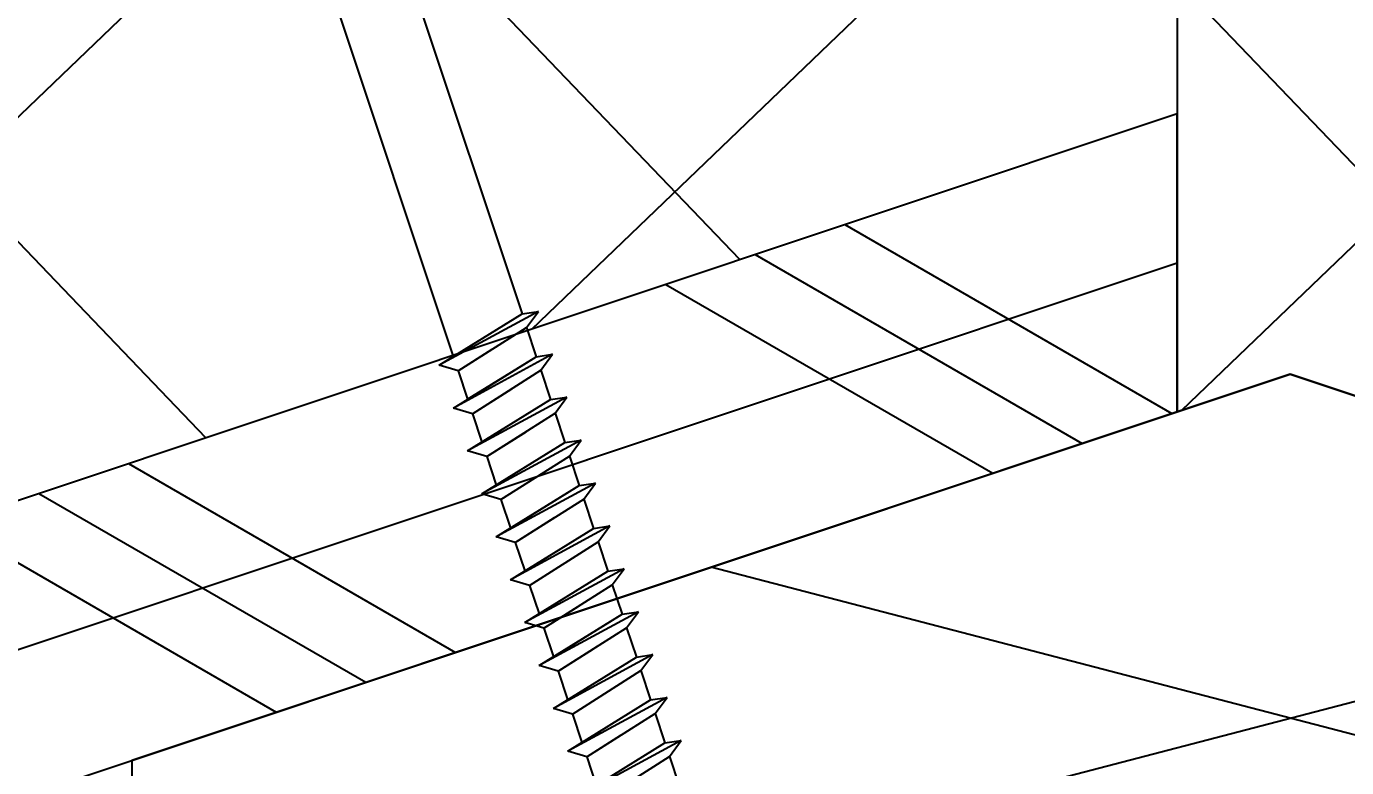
# Model space of a CAD drawing. Header units: inches. Extents: x -2661 to 42767, y -1222 to 9099.
# Drawn here: x 727.964 to 730.884, y 2336.358 to 2337.997 of the extents above; entities that cross this region are included whole.
import ezdxf
from ezdxf import colors
from ezdxf.entities.mleader import LeaderData, LeaderLine
from ezdxf.math import Vec2, Vec3

# ---------------------------------------------------------------- set-up
doc = ezdxf.new("R2010")
doc.units = ezdxf.units.IN
doc.header["$LTSCALE"] = 12
doc.header["$MEASUREMENT"] = 0
for name, color, linetype in [('S-ANNO-NOTE', 4, 'CONTINUOUS'), ('S-SIMPSON', 2, 'CONTINUOUS'), ('S-WOOD', 3, 'CONTINUOUS')]:
    doc.layers.add(name, color=color, linetype=linetype)
doc.layers.add('S-HATCH1', color=1, linetype='CONTINUOUS', transparency=0.5)
doc.styles.add('Arial', font='arial.ttf', dxfattribs={"width": 0.85})
pattern_1 = [(43.81, (-9182.6961, 514.5788), (-0.77880278, 0.81184434), []), (133.81, (-9182.6961, 514.5788), (-0.81184434, -0.77880278), [])]

# ---------------------------------------------------------------- blocks, each defined once
blk = doc.blocks.new('SIP SCREW')
at = {"layer": 'S-SIMPSON'}
for p, q in [((-0.087, -0.536), (-0.087, -9.8775)), ((0.087, -0.5316), (0.087, -9.8363))]:
    blk.add_line(p, q, dxfattribs=at)
at = {"layer": 'S-SIMPSON', "color": 1}
for p, q in [((-0.123, -9.886), (0.087, -9.8363)), ((-0.123, -9.886), (0.087, -9.8363)), ((-0.123, -9.886), (0.087, -9.8363)), ((-0.123, -9.886), (0.087, -9.8363)), ((0.087, -9.8363), (0.123, -9.8427)), ((0.087, -9.8363), (0.123, -9.8427)), ((0.087, -9.8363), (0.123, -9.8427)), ((0.087, -9.8363), (0.123, -9.8427)), ((0.123, -9.8427), (-0.123, -9.886)), ((0.123, -9.8427), (-0.123, -9.886)), ((0.123, -9.8427), (-0.123, -9.886)), ((0.123, -9.8427), (-0.123, -9.886)), ((-0.087, -9.9112), (0.087, -9.8679)), ((-0.087, -9.9112), (0.087, -9.8679)), ((-0.087, -9.9112), (0.087, -9.8679)), ((-0.087, -9.9112), (0.087, -9.8679)), ((0.087, -9.8679), (0.123, -9.8427)), ((0.087, -9.8679), (0.123, -9.8427)), ((0.087, -9.8679), (0.123, -9.8427)), ((0.087, -9.8679), (0.123, -9.8427)), ((0.087, -9.8679), (0.087, -9.9363)), ((0.087, -9.8679), (0.087, -9.9363)), ((0.087, -9.8679), (0.087, -9.9363)), ((0.087, -9.8679), (0.087, -9.9363)), ((0.087, -9.8679), (0.087, -9.9363)), ((0.087, -9.8679), (0.087, -9.9363)), ((0.087, -9.8679), (0.087, -9.9363)), ((0.087, -9.8679), (0.087, -9.9363)), ((0.087, -9.8679), (0.087, -9.9363)), ((0.087, -9.8679), (0.087, -9.9363)), ((0.087, -9.8679), (0.087, -9.9363)), ((0.087, -9.8679), (0.087, -9.9363)), ((0.087, -9.8679), (0.087, -9.9363)), ((0.087, -9.8679), (0.087, -9.9363)), ((-0.087, -9.9112), (-0.123, -9.886)), ((-0.087, -9.9112), (-0.123, -9.886)), ((-0.087, -9.9112), (-0.123, -9.886)), ((-0.087, -9.9112), (-0.123, -9.886)), ((-0.087, -9.9112), (-0.123, -9.886)), ((-0.087, -9.9112), (0, -9.8896)), ((-0.087, -9.9112), (-0.087, -9.9775)), ((-0.087, -9.9112), (-0.087, -9.9775)), ((-0.087, -9.9112), (-0.087, -9.9775)), ((-0.087, -9.9112), (-0.087, -9.9775)), ((-0.087, -9.9112), (-0.087, -9.9775)), ((-0.087, -9.9112), (-0.087, -9.9775)), ((-0.087, -9.9112), (-0.087, -9.9775)), ((-0.087, -9.9112), (-0.087, -9.9775)), ((-0.087, -9.9112), (-0.087, -9.9775)), ((-0.087, -9.9112), (-0.087, -9.9775)), ((-0.087, -9.9112), (-0.087, -9.9775)), ((-0.087, -9.9112), (-0.087, -9.9775)), ((-0.087, -9.9112), (-0.087, -9.9775)), ((-0.087, -9.9112), (-0.087, -9.9775)), ((-0.087, -9.9112), (-0.087, -9.9775)), ((-0.087, -9.9112), (-0.087, -9.9775)), ((-0.123, -9.986), (0.087, -9.9363)), ((-0.123, -9.986), (0.087, -9.9363)), ((-0.123, -9.986), (0.087, -9.9363)), ((-0.123, -9.986), (0.087, -9.9363)), ((-0.123, -9.986), (0.087, -9.9363)), ((-0.123, -9.986), (0.087, -9.9363)), ((-0.123, -9.986), (0.087, -9.9363)), ((-0.123, -9.986), (0.087, -9.9363)), ((0.123, -9.9427), (-0.123, -9.986)), ((0.123, -9.9427), (-0.123, -9.986)), ((0.123, -9.9427), (-0.123, -9.986)), ((0.123, -9.9427), (-0.123, -9.986)), ((0.123, -9.9427), (-0.123, -9.986)), ((0.123, -9.9427), (-0.123, -9.986)), ((0.123, -9.9427), (-0.123, -9.986)), ((0.123, -9.9427), (-0.123, -9.986)), ((0.123, -9.9427), (-0.123, -9.986)), ((-0.087, -9.9775), (0.087, -9.9363)), ((0.087, -9.9363), (0.123, -9.9427)), ((0.087, -9.9363), (0.123, -9.9427)), ((0.087, -9.9363), (0.123, -9.9427)), ((0.087, -9.9363), (0.123, -9.9427)), ((0.087, -9.9363), (0.123, -9.9427)), ((0.087, -9.9363), (0.123, -9.9427)), ((0.087, -9.9363), (0.123, -9.9427)), ((0.087, -9.9363), (0.123, -9.9427)), ((0.087, -9.9363), (0.123, -9.9427)), ((0.087, -9.9679), (0.123, -9.9427)), ((0.087, -9.9679), (0.123, -9.9427)), ((0.087, -9.9679), (0.123, -9.9427)), ((0.087, -9.9679), (0.123, -9.9427)), ((0.087, -9.9679), (0.123, -9.9427)), ((0.087, -9.9679), (0.123, -9.9427)), ((0.087, -9.9679), (0.123, -9.9427)), ((0.087, -9.9679), (0.123, -9.9427)), ((0.087, -9.9679), (0.123, -9.9427)), ((-0.087, -10.0112), (-0.123, -9.986)), ((-0.087, -10.0112), (-0.123, -9.986)), ((-0.087, -10.0112), (-0.123, -9.986)), ((-0.087, -10.0112), (-0.123, -9.986)), ((-0.087, -10.0112), (-0.123, -9.986)), ((-0.087, -10.0112), (-0.123, -9.986)), ((-0.087, -10.0112), (-0.123, -9.986)), ((-0.087, -10.0112), (-0.123, -9.986)), ((-0.087, -10.0112), (-0.123, -9.986)), ((-0.087, -10.0112), (-0.123, -9.986)), ((-0.087, -10.0112), (-0.123, -9.986)), ((-0.087, -10.0112), (-0.123, -9.986)), ((-0.087, -10.0112), (-0.123, -9.986)), ((-0.087, -10.0112), (0.087, -9.9679)), ((-0.087, -10.0112), (0.087, -9.9679)), ((-0.087, -10.0112), (0.087, -9.9679)), ((-0.087, -10.0112), (0.087, -9.9679)), ((-0.087, -10.0112), (0.087, -9.9679)), ((-0.087, -10.0112), (0.087, -9.9679)), ((-0.087, -10.0112), (0.087, -9.9679)), ((-0.087, -10.0112), (0.087, -9.9679)), ((-0.087, -10.0112), (0.087, -9.9679)), ((-0.087, -10.0112), (0.013, -9.9863)), ((-0.087, -10.0112), (0.013, -9.9863)), ((-0.087, -10.0112), (0.013, -9.9863)), ((0.087, -9.9679), (0.087, -10.0363)), ((0.087, -9.9679), (0.087, -10.0363)), ((0.087, -9.9679), (0.087, -10.0363)), ((0.087, -9.9679), (0.087, -10.0363)), ((0.087, -9.9679), (0.087, -10.0363)), ((0.087, -9.9679), (0.087, -10.0363)), ((0.087, -9.9679), (0.087, -10.0363)), ((0.087, -9.9679), (0.087, -10.0363)), ((0.087, -9.9679), (0.087, -10.0363)), ((0.087, -9.9679), (0.087, -10.0363)), ((0.087, -9.9679), (0.087, -10.0363)), ((0.087, -9.9679), (0.087, -10.0363)), ((0.087, -9.9679), (0.087, -10.0363)), ((0.087, -9.9679), (0.087, -10.0363)), ((0.087, -9.9679), (0.087, -10.0363)), ((0.087, -9.9679), (0.087, -10.0363)), ((0.087, -9.9679), (0.087, -10.0363)), ((0.087, -9.9679), (0.087, -10.0363)), ((0.087, -9.9679), (0.087, -10.0363)), ((0.087, -9.9679), (0.087, -10.0363)), ((0.087, -9.9679), (0.087, -10.0363)), ((-0.087, -10.0112), (0, -9.9896)), ((-0.087, -10.0112), (-0.087, -10.0775)), ((-0.087, -10.0112), (-0.087, -10.0775)), ((-0.087, -10.0112), (-0.087, -10.0775)), ((-0.087, -10.0112), (-0.087, -10.0775)), ((-0.087, -10.0112), (-0.087, -10.0775)), ((-0.087, -10.0112), (-0.087, -10.0775)), ((-0.087, -10.0112), (-0.087, -10.0775)), ((-0.087, -10.0112), (-0.087, -10.0775)), ((-0.087, -10.0112), (-0.087, -10.0775)), ((-0.087, -10.0112), (-0.087, -10.0775)), ((-0.087, -10.0112), (-0.087, -10.0775)), ((-0.087, -10.0112), (-0.087, -10.0775)), ((-0.087, -10.0112), (-0.087, -10.0775)), ((-0.087, -10.0112), (-0.087, -10.0775)), ((-0.087, -10.0112), (-0.087, -10.0775)), ((-0.087, -10.0112), (-0.087, -10.0775)), ((-0.087, -10.0112), (-0.087, -10.0775)), ((-0.087, -10.0112), (-0.087, -10.0775)), ((-0.087, -10.0112), (-0.087, -10.0775)), ((-0.087, -10.0112), (-0.087, -10.0775)), ((-0.087, -10.0112), (-0.087, -10.0775)), ((-0.123, -10.086), (0.087, -10.0363)), ((-0.123, -10.086), (0.087, -10.0363)), ((-0.123, -10.086), (0.087, -10.0363)), ((-0.123, -10.086), (0.087, -10.0363)), ((-0.123, -10.086), (0.087, -10.0363)), ((-0.123, -10.086), (0.087, -10.0363)), ((-0.123, -10.086), (0.087, -10.0363)), ((-0.123, -10.086), (0.087, -10.0363)), ((-0.123, -10.086), (0.087, -10.0363)), ((-0.123, -10.086), (0.087, -10.0363)), ((-0.123, -10.086), (0.087, -10.0363)), ((-0.123, -10.086), (0.087, -10.0363)), ((0.123, -10.0427), (-0.123, -10.086)), ((0.123, -10.0427), (-0.123, -10.086)), ((0.123, -10.0427), (-0.123, -10.086)), ((0.123, -10.0427), (-0.123, -10.086)), ((0.123, -10.0427), (-0.123, -10.086)), ((0.123, -10.0427), (-0.123, -10.086)), ((0.123, -10.0427), (-0.123, -10.086)), ((0.123, -10.0427), (-0.123, -10.086)), ((0.123, -10.0427), (-0.123, -10.086)), ((0.123, -10.0427), (-0.123, -10.086)), ((0.123, -10.0427), (-0.123, -10.086)), ((0.123, -10.0427), (-0.123, -10.086)), ((0.087, -10.0363), (0.123, -10.0427)), ((0.087, -10.0363), (0.123, -10.0427)), ((0.087, -10.0363), (0.123, -10.0427)), ((0.087, -10.0363), (0.123, -10.0427)), ((0.087, -10.0363), (0.123, -10.0427)), ((0.087, -10.0363), (0.123, -10.0427)), ((0.087, -10.0363), (0.123, -10.0427)), ((0.087, -10.0363), (0.123, -10.0427)), ((0.087, -10.0363), (0.123, -10.0427)), ((0.087, -10.0363), (0.123, -10.0427)), ((0.087, -10.0363), (0.123, -10.0427)), ((0.087, -10.0363), (0.123, -10.0427)), ((0.087, -10.0679), (0.123, -10.0427)), ((0.087, -10.0679), (0.123, -10.0427)), ((0.087, -10.0679), (0.123, -10.0427)), ((0.087, -10.0679), (0.123, -10.0427)), ((0.087, -10.0679), (0.123, -10.0427)), ((0.087, -10.0679), (0.123, -10.0427)), ((0.087, -10.0679), (0.123, -10.0427)), ((0.087, -10.0679), (0.123, -10.0427)), ((0.087, -10.0679), (0.123, -10.0427)), ((0.087, -10.0679), (0.123, -10.0427)), ((0.087, -10.0679), (0.123, -10.0427)), ((0.087, -10.0679), (0.123, -10.0427)), ((-0.087, -10.1112), (0.087, -10.0679)), ((-0.087, -10.1112), (0.087, -10.0679)), ((-0.087, -10.1112), (0.087, -10.0679)), ((-0.087, -10.1112), (0.087, -10.0679)), ((-0.087, -10.1112), (0.087, -10.0679)), ((-0.087, -10.1112), (0.087, -10.0679)), ((-0.087, -10.1112), (0.087, -10.0679)), ((-0.087, -10.1112), (0.087, -10.0679)), ((-0.087, -10.1112), (0.087, -10.0679)), ((-0.087, -10.1112), (0.087, -10.0679)), ((-0.087, -10.1112), (0.087, -10.0679)), ((-0.087, -10.1112), (0.087, -10.0679)), ((0.087, -10.0679), (0.087, -10.1363)), ((0.087, -10.0679), (0.087, -10.1363)), ((0.087, -10.0679), (0.087, -10.1363)), ((0.087, -10.0679), (0.087, -10.1363)), ((0.087, -10.0679), (0.087, -10.1363)), ((0.087, -10.0679), (0.087, -10.1363)), ((0.087, -10.0679), (0.087, -10.1363)), ((0.087, -10.0679), (0.087, -10.1363)), ((0.087, -10.0679), (0.087, -10.1363)), ((0.087, -10.0679), (0.087, -10.1363)), ((0.087, -10.0679), (0.087, -10.1363)), ((0.087, -10.0679), (0.087, -10.1363)), ((0.087, -10.0679), (0.087, -10.1363)), ((0.087, -10.0679), (0.087, -10.1363)), ((0.087, -10.0679), (0.087, -10.1363)), ((0.087, -10.0679), (0.087, -10.1363)), ((0.087, -10.0679), (0.087, -10.1363)), ((0.087, -10.0679), (0.087, -10.1363)), ((0.087, -10.0679), (0.087, -10.1363)), ((0.087, -10.0679), (0.087, -10.1363)), ((0.087, -10.0679), (0.087, -10.1363)), ((0.087, -10.0679), (0.087, -10.1363)), ((0.087, -10.0679), (0.087, -10.1363)), ((0.087, -10.0679), (0.087, -10.1363)), ((0.087, -10.0679), (0.087, -10.1363)), ((-0.087, -10.1112), (-0.123, -10.086)), ((-0.087, -10.1112), (-0.123, -10.086)), ((-0.087, -10.1112), (-0.123, -10.086)), ((-0.087, -10.1112), (-0.123, -10.086)), ((-0.087, -10.1112), (-0.123, -10.086)), ((-0.087, -10.1112), (-0.123, -10.086)), ((-0.087, -10.1112), (-0.123, -10.086)), ((-0.087, -10.1112), (-0.123, -10.086)), ((-0.087, -10.1112), (-0.123, -10.086)), ((-0.087, -10.1112), (-0.123, -10.086)), ((-0.087, -10.1112), (-0.123, -10.086)), ((-0.087, -10.1112), (-0.123, -10.086)), ((-0.087, -10.1112), (-0.123, -10.086)), ((-0.087, -10.1112), (-0.123, -10.086)), ((-0.087, -10.1112), (-0.123, -10.086)), ((-0.087, -10.1112), (0.013, -10.0863)), ((-0.087, -10.1112), (0.013, -10.0863)), ((-0.087, -10.1112), (0.013, -10.0863)), ((-0.087, -10.1112), (-0.087, -10.1775)), ((-0.087, -10.1112), (-0.087, -10.1775)), ((-0.087, -10.1112), (-0.087, -10.1775)), ((-0.087, -10.1112), (-0.087, -10.1775)), ((-0.087, -10.1112), (-0.087, -10.1775)), ((-0.087, -10.1112), (-0.087, -10.1775)), ((-0.087, -10.1112), (-0.087, -10.1775)), ((-0.087, -10.1112), (-0.087, -10.1775)), ((-0.087, -10.1112), (-0.087, -10.1775)), ((-0.087, -10.1112), (-0.087, -10.1775)), ((-0.087, -10.1112), (-0.087, -10.1775)), ((-0.087, -10.1112), (-0.087, -10.1775)), ((-0.087, -10.1112), (-0.087, -10.1775)), ((-0.087, -10.1112), (-0.087, -10.1775)), ((-0.087, -10.1112), (-0.087, -10.1775)), ((-0.087, -10.1112), (-0.087, -10.1775)), ((-0.087, -10.1112), (-0.087, -10.1775)), ((-0.087, -10.1112), (-0.087, -10.1775)), ((-0.087, -10.1112), (-0.087, -10.1775)), ((-0.087, -10.1112), (-0.087, -10.1775)), ((-0.087, -10.1112), (-0.087, -10.1775)), ((-0.087, -10.1112), (-0.087, -10.1775)), ((-0.087, -10.1112), (-0.087, -10.1775)), ((-0.087, -10.1112), (-0.087, -10.1775)), ((-0.087, -10.1112), (-0.087, -10.1775)), ((-0.123, -10.186), (0.087, -10.1363)), ((-0.123, -10.186), (0.087, -10.1363)), ((-0.123, -10.186), (0.087, -10.1363)), ((-0.123, -10.186), (0.087, -10.1363)), ((-0.123, -10.186), (0.087, -10.1363)), ((-0.123, -10.186), (0.087, -10.1363)), ((-0.123, -10.186), (0.087, -10.1363)), ((-0.123, -10.186), (0.087, -10.1363)), ((-0.123, -10.186), (0.087, -10.1363)), ((-0.123, -10.186), (0.087, -10.1363)), ((-0.123, -10.186), (0.087, -10.1363)), ((-0.123, -10.186), (0.087, -10.1363)), ((-0.123, -10.186), (0.087, -10.1363)), ((-0.123, -10.186), (0.087, -10.1363)), ((-0.123, -10.186), (0.087, -10.1363)), ((-0.123, -10.186), (0.087, -10.1363)), ((-0.123, -10.186), (0.087, -10.1363)), ((-0.123, -10.186), (0.087, -10.1363)), ((-0.123, -10.186), (0.087, -10.1363)), ((0.123, -10.1427), (-0.123, -10.186)), ((0.123, -10.1427), (-0.123, -10.186)), ((0.123, -10.1427), (-0.123, -10.186)), ((0.123, -10.1427), (-0.123, -10.186)), ((0.123, -10.1427), (-0.123, -10.186)), ((0.123, -10.1427), (-0.123, -10.186)), ((0.123, -10.1427), (-0.123, -10.186)), ((0.123, -10.1427), (-0.123, -10.186)), ((0.123, -10.1427), (-0.123, -10.186)), ((0.123, -10.1427), (-0.123, -10.186)), ((0.123, -10.1427), (-0.123, -10.186)), ((0.123, -10.1427), (-0.123, -10.186)), ((0.123, -10.1427), (-0.123, -10.186)), ((0.123, -10.1427), (-0.123, -10.186)), ((0.123, -10.1427), (-0.123, -10.186)), ((0.123, -10.1427), (-0.123, -10.186)), ((0.123, -10.1427), (-0.123, -10.186)), ((0.123, -10.1427), (-0.123, -10.186)), ((0.123, -10.1427), (-0.123, -10.186)), ((0.087, -10.1363), (0.123, -10.1427)), ((0.087, -10.1363), (0.123, -10.1427)), ((0.087, -10.1363), (0.123, -10.1427)), ((0.087, -10.1363), (0.123, -10.1427)), ((0.087, -10.1363), (0.123, -10.1427)), ((0.087, -10.1363), (0.123, -10.1427)), ((0.087, -10.1363), (0.123, -10.1427)), ((0.087, -10.1363), (0.123, -10.1427)), ((0.087, -10.1363), (0.123, -10.1427)), ((0.087, -10.1363), (0.123, -10.1427)), ((0.087, -10.1363), (0.123, -10.1427)), ((0.087, -10.1363), (0.123, -10.1427)), ((0.087, -10.1363), (0.123, -10.1427)), ((0.087, -10.1363), (0.123, -10.1427)), ((0.087, -10.1363), (0.123, -10.1427)), ((0.087, -10.1363), (0.123, -10.1427)), ((0.087, -10.1363), (0.123, -10.1427)), ((0.087, -10.1363), (0.123, -10.1427)), ((0.087, -10.1363), (0.123, -10.1427)), ((0.087, -10.1679), (0.123, -10.1427)), ((0.087, -10.1679), (0.123, -10.1427)), ((0.087, -10.1679), (0.123, -10.1427)), ((0.087, -10.1679), (0.123, -10.1427)), ((0.087, -10.1679), (0.123, -10.1427)), ((0.087, -10.1679), (0.123, -10.1427)), ((0.087, -10.1679), (0.123, -10.1427)), ((0.087, -10.1679), (0.123, -10.1427)), ((0.087, -10.1679), (0.123, -10.1427)), ((0.087, -10.1679), (0.123, -10.1427)), ((0.087, -10.1679), (0.123, -10.1427)), ((0.087, -10.1679), (0.123, -10.1427)), ((0.087, -10.1679), (0.123, -10.1427)), ((0.087, -10.1679), (0.123, -10.1427)), ((0.087, -10.1679), (0.123, -10.1427)), ((0.087, -10.1679), (0.123, -10.1427)), ((0.087, -10.1679), (0.123, -10.1427)), ((0.087, -10.1679), (0.123, -10.1427)), ((0.087, -10.1679), (0.123, -10.1427)), ((-0.087, -10.2112), (-0.123, -10.186)), ((-0.087, -10.2112), (-0.123, -10.186)), ((-0.087, -10.2112), (-0.123, -10.186)), ((-0.087, -10.2112), (-0.123, -10.186)), ((-0.087, -10.2112), (-0.123, -10.186)), ((-0.087, -10.2112), (-0.123, -10.186)), ((-0.087, -10.2112), (-0.123, -10.186)), ((-0.087, -10.2112), (-0.123, -10.186)), ((-0.087, -10.2112), (-0.123, -10.186)), ((-0.087, -10.2112), (-0.123, -10.186)), ((-0.087, -10.2112), (-0.123, -10.186)), ((-0.087, -10.2112), (-0.123, -10.186)), ((-0.087, -10.2112), (-0.123, -10.186)), ((-0.087, -10.2112), (-0.123, -10.186)), ((-0.087, -10.2112), (-0.123, -10.186)), ((-0.087, -10.2112), (-0.123, -10.186)), ((-0.087, -10.2112), (-0.123, -10.186)), ((-0.087, -10.2112), (-0.123, -10.186)), ((-0.087, -10.2112), (-0.123, -10.186)), ((-0.087, -10.2112), (-0.123, -10.186)), ((-0.087, -10.2112), (-0.123, -10.186)), ((-0.087, -10.2112), (-0.123, -10.186)), ((-0.087, -10.2112), (-0.123, -10.186)), ((-0.087, -10.2112), (0.087, -10.1679)), ((-0.087, -10.2112), (0.087, -10.1679)), ((-0.087, -10.2112), (0.087, -10.1679)), ((-0.087, -10.2112), (0.087, -10.1679)), ((-0.087, -10.2112), (0.087, -10.1679)), ((-0.087, -10.2112), (0.087, -10.1679)), ((-0.087, -10.2112), (0.087, -10.1679)), ((-0.087, -10.2112), (0.087, -10.1679)), ((-0.087, -10.2112), (0.087, -10.1679)), ((-0.087, -10.2112), (0.087, -10.1679)), ((-0.087, -10.2112), (0.087, -10.1679)), ((-0.087, -10.2112), (0.087, -10.1679)), ((-0.087, -10.2112), (0.087, -10.1679)), ((-0.087, -10.2112), (0.087, -10.1679)), ((-0.087, -10.2112), (0.087, -10.1679)), ((-0.087, -10.2112), (0.087, -10.1679)), ((-0.087, -10.2112), (0.087, -10.1679)), ((-0.087, -10.2112), (0.087, -10.1679)), ((-0.087, -10.2112), (0.087, -10.1679)), ((-0.087, -10.2112), (0, -10.1896)), ((-0.087, -10.2112), (0, -10.1896)), ((-0.087, -10.2112), (0, -10.1896)), ((-0.087, -10.2112), (0, -10.1896)), ((0.087, -10.1679), (0.087, -10.2363)), ((0.087, -10.1679), (0.087, -10.2363)), ((0.087, -10.1679), (0.087, -10.2363)), ((0.087, -10.1679), (0.087, -10.2363)), ((0.087, -10.1679), (0.087, -10.2363)), ((0.087, -10.1679), (0.087, -10.2363)), ((0.087, -10.1679), (0.087, -10.2363)), ((0.087, -10.1679), (0.087, -10.2363)), ((0.087, -10.1679), (0.087, -10.2363)), ((0.087, -10.1679), (0.087, -10.2363)), ((0.087, -10.1679), (0.087, -10.2363)), ((0.087, -10.1679), (0.087, -10.2363)), ((-0.087, -10.2112), (-0.087, -10.2775)), ((-0.087, -10.2112), (-0.087, -10.2775)), ((-0.087, -10.2112), (-0.087, -10.2775)), ((-0.087, -10.2112), (-0.087, -10.2775)), ((-0.087, -10.2112), (-0.087, -10.2775)), ((-0.087, -10.2112), (-0.087, -10.2775)), ((-0.087, -10.2112), (-0.087, -10.2775)), ((-0.087, -10.2112), (-0.087, -10.2775)), ((-0.087, -10.2112), (-0.087, -10.2775)), ((-0.087, -10.2112), (-0.087, -10.2775)), ((-0.087, -10.2112), (-0.087, -10.2775)), ((-0.087, -10.2112), (-0.087, -10.2775)), ((-0.087, -10.2112), (-0.087, -10.2775)), ((-0.087, -10.2112), (-0.087, -10.2775)), ((-0.123, -10.286), (0.087, -10.2363)), ((-0.123, -10.286), (0.087, -10.2363)), ((-0.123, -10.286), (0.087, -10.2363)), ((-0.123, -10.286), (0.087, -10.2363)), ((-0.123, -10.286), (0.087, -10.2363)), ((-0.123, -10.286), (0.087, -10.2363)), ((-0.123, -10.286), (0.087, -10.2363)), ((-0.123, -10.286), (0.087, -10.2363)), ((0.123, -10.2427), (-0.123, -10.286)), ((0.123, -10.2427), (-0.123, -10.286)), ((0.123, -10.2427), (-0.123, -10.286)), ((0.123, -10.2427), (-0.123, -10.286)), ((0.123, -10.2427), (-0.123, -10.286)), ((0.123, -10.2427), (-0.123, -10.286)), ((0.123, -10.2427), (-0.123, -10.286)), ((0.123, -10.2427), (-0.123, -10.286)), ((0.123, -10.2427), (-0.123, -10.286)), ((-0.087, -10.2775), (0.087, -10.2363)), ((0.087, -10.2363), (0.123, -10.2427)), ((0.087, -10.2363), (0.123, -10.2427)), ((0.087, -10.2363), (0.123, -10.2427)), ((0.087, -10.2363), (0.123, -10.2427)), ((0.087, -10.2363), (0.123, -10.2427)), ((0.087, -10.2363), (0.123, -10.2427)), ((0.087, -10.2363), (0.123, -10.2427)), ((0.087, -10.2363), (0.123, -10.2427)), ((0.087, -10.2363), (0.123, -10.2427)), ((0.087, -10.2679), (0.123, -10.2427)), ((0.087, -10.2679), (0.123, -10.2427)), ((0.087, -10.2679), (0.123, -10.2427)), ((0.087, -10.2679), (0.123, -10.2427)), ((0.087, -10.2679), (0.123, -10.2427)), ((0.087, -10.2679), (0.123, -10.2427)), ((0.087, -10.2679), (0.123, -10.2427)), ((0.087, -10.2679), (0.123, -10.2427)), ((0.087, -10.2679), (0.123, -10.2427)), ((-0.087, -10.3112), (0.087, -10.2679)), ((-0.087, -10.3112), (0.087, -10.2679)), ((-0.087, -10.3112), (0.087, -10.2679)), ((-0.087, -10.3112), (0.087, -10.2679)), ((-0.087, -10.3112), (0.087, -10.2679)), ((-0.087, -10.3112), (0.087, -10.2679)), ((-0.087, -10.3112), (0.087, -10.2679)), ((-0.087, -10.3112), (0.087, -10.2679)), ((-0.087, -10.3112), (0.087, -10.2679)), ((0.087, -10.2679), (0.087, -10.3363)), ((0.087, -10.2679), (0.087, -10.3363)), ((0.087, -10.2679), (0.087, -10.3363)), ((0.087, -10.2679), (0.087, -10.3363)), ((0.087, -10.2679), (0.087, -10.3363)), ((0.087, -10.2679), (0.087, -10.3363)), ((0.087, -10.2679), (0.087, -10.3363)), ((0.087, -10.2679), (0.087, -10.3363)), ((0.087, -10.2679), (0.087, -10.3363)), ((0.087, -10.2679), (0.087, -10.3363)), ((0.087, -10.2679), (0.087, -10.3363)), ((0.087, -10.2679), (0.087, -10.3363)), ((0.087, -10.2679), (0.087, -10.3363)), ((0.087, -10.2679), (0.087, -10.3363)), ((0.087, -10.2679), (0.087, -10.3363)), ((0.087, -10.2679), (0.087, -10.3363)), ((0.087, -10.2679), (0.087, -10.3363)), ((-0.087, -10.3112), (-0.123, -10.286)), ((-0.087, -10.3112), (-0.123, -10.286)), ((-0.087, -10.3112), (-0.123, -10.286)), ((-0.087, -10.3112), (-0.123, -10.286)), ((-0.087, -10.3112), (-0.123, -10.286)), ((-0.087, -10.3112), (-0.123, -10.286)), ((-0.087, -10.3112), (-0.123, -10.286)), ((-0.087, -10.3112), (-0.123, -10.286)), ((-0.087, -10.3112), (-0.123, -10.286)), ((-0.087, -10.3112), (-0.123, -10.286)), ((-0.087, -10.3112), (-0.123, -10.286)), ((-0.087, -10.3112), (-0.123, -10.286)), ((-0.087, -10.3112), (-0.123, -10.286)), ((-0.087, -10.3112), (0.013, -10.2863)), ((-0.087, -10.3112), (0.013, -10.2863)), ((-0.087, -10.3112), (0.013, -10.2863)), ((-0.087, -10.3112), (0, -10.2896)), ((-0.123, -10.386), (0.087, -10.3363)), ((-0.123, -10.386), (0.087, -10.3363)), ((-0.123, -10.386), (0.087, -10.3363)), ((-0.123, -10.386), (0.087, -10.3363)), ((-0.123, -10.386), (0.087, -10.3363)), ((-0.123, -10.386), (0.087, -10.3363)), ((-0.123, -10.386), (0.087, -10.3363)), ((-0.123, -10.386), (0.087, -10.3363)), ((-0.123, -10.386), (0.087, -10.3363)), ((-0.123, -10.386), (0.087, -10.3363)), ((-0.123, -10.386), (0.087, -10.3363)), ((-0.123, -10.386), (0.087, -10.3363)), ((-0.087, -10.3112), (-0.087, -10.3775)), ((-0.087, -10.3112), (-0.087, -10.3775)), ((-0.087, -10.3112), (-0.087, -10.3775)), ((-0.087, -10.3112), (-0.087, -10.3775)), ((-0.087, -10.3112), (-0.087, -10.3775)), ((-0.087, -10.3112), (-0.087, -10.3775)), ((-0.087, -10.3112), (-0.087, -10.3775)), ((-0.087, -10.3112), (-0.087, -10.3775)), ((-0.087, -10.3112), (-0.087, -10.3775)), ((-0.087, -10.3112), (-0.087, -10.3775)), ((-0.087, -10.3112), (-0.087, -10.3775)), ((-0.087, -10.3112), (-0.087, -10.3775)), ((-0.087, -10.3112), (-0.087, -10.3775)), ((-0.087, -10.3112), (-0.087, -10.3775)), ((-0.087, -10.3112), (-0.087, -10.3775)), ((-0.087, -10.3112), (-0.087, -10.3775)), ((0.087, -10.3363), (0.123, -10.3427)), ((0.087, -10.3363), (0.123, -10.3427)), ((0.087, -10.3363), (0.123, -10.3427)), ((0.087, -10.3363), (0.123, -10.3427)), ((0.087, -10.3363), (0.123, -10.3427)), ((0.087, -10.3363), (0.123, -10.3427)), ((0.087, -10.3363), (0.123, -10.3427)), ((0.087, -10.3363), (0.123, -10.3427)), ((0.087, -10.3363), (0.123, -10.3427)), ((0.087, -10.3363), (0.123, -10.3427)), ((0.087, -10.3363), (0.123, -10.3427)), ((0.087, -10.3363), (0.123, -10.3427)), ((0.123, -10.3427), (-0.123, -10.386)), ((0.123, -10.3427), (-0.123, -10.386)), ((0.123, -10.3427), (-0.123, -10.386)), ((0.123, -10.3427), (-0.123, -10.386)), ((0.123, -10.3427), (-0.123, -10.386)), ((0.123, -10.3427), (-0.123, -10.386)), ((0.123, -10.3427), (-0.123, -10.386)), ((0.123, -10.3427), (-0.123, -10.386)), ((0.123, -10.3427), (-0.123, -10.386)), ((0.123, -10.3427), (-0.123, -10.386)), ((0.123, -10.3427), (-0.123, -10.386)), ((0.123, -10.3427), (-0.123, -10.386)), ((-0.087, -10.4112), (0.087, -10.3679)), ((-0.087, -10.4112), (0.087, -10.3679)), ((-0.087, -10.4112), (0.087, -10.3679)), ((-0.087, -10.4112), (0.087, -10.3679)), ((-0.087, -10.4112), (0.087, -10.3679)), ((-0.087, -10.4112), (0.087, -10.3679)), ((-0.087, -10.4112), (0.087, -10.3679)), ((-0.087, -10.4112), (0.087, -10.3679)), ((-0.087, -10.4112), (0.087, -10.3679)), ((-0.087, -10.4112), (0.087, -10.3679)), ((-0.087, -10.4112), (0.087, -10.3679)), ((-0.087, -10.4112), (0.087, -10.3679)), ((0.087, -10.3679), (0.123, -10.3427)), ((0.087, -10.3679), (0.123, -10.3427)), ((0.087, -10.3679), (0.123, -10.3427)), ((0.087, -10.3679), (0.123, -10.3427)), ((0.087, -10.3679), (0.123, -10.3427)), ((0.087, -10.3679), (0.123, -10.3427)), ((0.087, -10.3679), (0.123, -10.3427)), ((0.087, -10.3679), (0.123, -10.3427)), ((0.087, -10.3679), (0.123, -10.3427)), ((0.087, -10.3679), (0.123, -10.3427)), ((0.087, -10.3679), (0.123, -10.3427)), ((0.087, -10.3679), (0.123, -10.3427)), ((0.087, -10.3679), (0.087, -10.4363)), ((0.087, -10.3679), (0.087, -10.4363)), ((0.087, -10.3679), (0.087, -10.4363)), ((0.087, -10.3679), (0.087, -10.4363)), ((0.087, -10.3679), (0.087, -10.4363)), ((0.087, -10.3679), (0.087, -10.4363)), ((0.087, -10.3679), (0.087, -10.4363)), ((0.087, -10.3679), (0.087, -10.4363)), ((0.087, -10.3679), (0.087, -10.4363)), ((0.087, -10.3679), (0.087, -10.4363)), ((0.087, -10.3679), (0.087, -10.4363)), ((0.087, -10.3679), (0.087, -10.4363)), ((0.087, -10.3679), (0.087, -10.4363)), ((0.087, -10.3679), (0.087, -10.4363)), ((0.087, -10.3679), (0.087, -10.4363)), ((0.087, -10.3679), (0.087, -10.4363)), ((0.087, -10.3679), (0.087, -10.4363)), ((-0.087, -10.4112), (-0.123, -10.386)), ((-0.087, -10.4112), (-0.123, -10.386)), ((-0.087, -10.4112), (-0.123, -10.386)), ((-0.087, -10.4112), (-0.123, -10.386)), ((-0.087, -10.4112), (-0.123, -10.386)), ((-0.087, -10.4112), (-0.123, -10.386)), ((-0.087, -10.4112), (-0.123, -10.386)), ((-0.087, -10.4112), (-0.123, -10.386)), ((-0.087, -10.4112), (-0.123, -10.386)), ((-0.087, -10.4112), (-0.123, -10.386)), ((-0.087, -10.4112), (-0.123, -10.386)), ((-0.087, -10.4112), (-0.123, -10.386)), ((-0.087, -10.4112), (-0.087, -10.4775)), ((-0.087, -10.4112), (-0.087, -10.4775)), ((-0.087, -10.4112), (-0.087, -10.4775)), ((-0.087, -10.4112), (-0.087, -10.4775)), ((-0.087, -10.4112), (-0.087, -10.4775)), ((-0.087, -10.4112), (-0.087, -10.4775)), ((-0.087, -10.4112), (-0.087, -10.4775)), ((-0.087, -10.4112), (-0.087, -10.4775)), ((-0.087, -10.4112), (-0.087, -10.4775)), ((-0.087, -10.4112), (-0.087, -10.4775)), ((-0.087, -10.4112), (-0.087, -10.4775)), ((-0.087, -10.4112), (-0.087, -10.4775)), ((-0.087, -10.4112), (-0.087, -10.4775)), ((-0.087, -10.4112), (-0.087, -10.4775)), ((-0.087, -10.4112), (-0.087, -10.4775)), ((-0.087, -10.4112), (-0.087, -10.4775)), ((-0.087, -10.4112), (-0.087, -10.4775)), ((-0.123, -10.486), (0.087, -10.4363)), ((-0.123, -10.486), (0.087, -10.4363)), ((-0.123, -10.486), (0.087, -10.4363)), ((-0.123, -10.486), (0.087, -10.4363)), ((-0.123, -10.486), (0.087, -10.4363)), ((-0.123, -10.486), (0.087, -10.4363)), ((-0.123, -10.486), (0.087, -10.4363)), ((-0.123, -10.486), (0.087, -10.4363)), ((-0.123, -10.486), (0.087, -10.4363)), ((-0.123, -10.486), (0.087, -10.4363)), ((-0.123, -10.486), (0.087, -10.4363)), ((-0.123, -10.486), (0.087, -10.4363)), ((-0.123, -10.486), (0.087, -10.4363)), ((-0.123, -10.486), (0.087, -10.4363)), ((-0.123, -10.486), (0.087, -10.4363)), ((0.123, -10.4427), (-0.123, -10.486)), ((0.123, -10.4427), (-0.123, -10.486)), ((0.123, -10.4427), (-0.123, -10.486)), ((0.123, -10.4427), (-0.123, -10.486)), ((0.123, -10.4427), (-0.123, -10.486)), ((0.123, -10.4427), (-0.123, -10.486)), ((0.123, -10.4427), (-0.123, -10.486)), ((0.123, -10.4427), (-0.123, -10.486)), ((0.123, -10.4427), (-0.123, -10.486)), ((0.123, -10.4427), (-0.123, -10.486)), ((0.123, -10.4427), (-0.123, -10.486)), ((0.123, -10.4427), (-0.123, -10.486)), ((0.123, -10.4427), (-0.123, -10.486)), ((0.123, -10.4427), (-0.123, -10.486)), ((0.123, -10.4427), (-0.123, -10.486)), ((0.087, -10.4363), (0.123, -10.4427)), ((0.087, -10.4363), (0.123, -10.4427)), ((0.087, -10.4363), (0.123, -10.4427)), ((0.087, -10.4363), (0.123, -10.4427)), ((0.087, -10.4363), (0.123, -10.4427)), ((0.087, -10.4363), (0.123, -10.4427)), ((0.087, -10.4363), (0.123, -10.4427)), ((0.087, -10.4363), (0.123, -10.4427)), ((0.087, -10.4363), (0.123, -10.4427)), ((0.087, -10.4363), (0.123, -10.4427)), ((0.087, -10.4363), (0.123, -10.4427)), ((0.087, -10.4363), (0.123, -10.4427)), ((0.087, -10.4363), (0.123, -10.4427)), ((0.087, -10.4363), (0.123, -10.4427)), ((0.087, -10.4363), (0.123, -10.4427)), ((0.087, -10.4679), (0.123, -10.4427)), ((0.087, -10.4679), (0.123, -10.4427)), ((0.087, -10.4679), (0.123, -10.4427)), ((0.087, -10.4679), (0.123, -10.4427)), ((0.087, -10.4679), (0.123, -10.4427)), ((0.087, -10.4679), (0.123, -10.4427)), ((0.087, -10.4679), (0.123, -10.4427)), ((0.087, -10.4679), (0.123, -10.4427)), ((0.087, -10.4679), (0.123, -10.4427)), ((0.087, -10.4679), (0.123, -10.4427)), ((0.087, -10.4679), (0.123, -10.4427)), ((0.087, -10.4679), (0.123, -10.4427)), ((0.087, -10.4679), (0.123, -10.4427)), ((0.087, -10.4679), (0.123, -10.4427)), ((0.087, -10.4679), (0.123, -10.4427)), ((-0.087, -10.5112), (0.087, -10.4679)), ((-0.087, -10.5112), (0.087, -10.4679)), ((-0.087, -10.5112), (0.087, -10.4679)), ((-0.087, -10.5112), (0.087, -10.4679)), ((-0.087, -10.5112), (0.087, -10.4679)), ((-0.087, -10.5112), (0.087, -10.4679)), ((-0.087, -10.5112), (0.087, -10.4679)), ((-0.087, -10.5112), (0.087, -10.4679)), ((-0.087, -10.5112), (0.087, -10.4679)), ((-0.087, -10.5112), (0.087, -10.4679)), ((-0.087, -10.5112), (0.087, -10.4679)), ((-0.087, -10.5112), (0.087, -10.4679)), ((-0.087, -10.5112), (0.087, -10.4679)), ((-0.087, -10.5112), (0.087, -10.4679)), ((-0.087, -10.5112), (0.087, -10.4679)), ((0.087, -10.4679), (0.087, -10.5363)), ((0.087, -10.4679), (0.087, -10.5363)), ((0.087, -10.4679), (0.087, -10.5363)), ((0.087, -10.4679), (0.087, -10.5363)), ((0.087, -10.4679), (0.087, -10.5363)), ((0.087, -10.4679), (0.087, -10.5363)), ((0.087, -10.4679), (0.087, -10.5363)), ((0.087, -10.4679), (0.087, -10.5363)), ((0.087, -10.4679), (0.087, -10.5363)), ((0.087, -10.4679), (0.087, -10.5363)), ((0.087, -10.4679), (0.087, -10.5363)), ((0.087, -10.4679), (0.087, -10.5363)), ((0.087, -10.4679), (0.087, -10.5363)), ((0.087, -10.4679), (0.087, -10.5363)), ((0.087, -10.4679), (0.087, -10.5363)), ((0.087, -10.4679), (0.087, -10.5363)), ((0.087, -10.4679), (0.087, -10.5363)), ((0.087, -10.4679), (0.087, -10.5363)), ((-0.087, -10.5112), (-0.123, -10.486)), ((-0.087, -10.5112), (-0.123, -10.486)), ((-0.087, -10.5112), (-0.123, -10.486)), ((-0.087, -10.5112), (-0.123, -10.486)), ((-0.087, -10.5112), (-0.123, -10.486)), ((-0.087, -10.5112), (-0.123, -10.486)), ((-0.087, -10.5112), (-0.123, -10.486)), ((-0.087, -10.5112), (-0.123, -10.486)), ((-0.087, -10.5112), (-0.123, -10.486)), ((-0.087, -10.5112), (-0.123, -10.486)), ((-0.087, -10.5112), (-0.123, -10.486)), ((-0.087, -10.5112), (-0.123, -10.486)), ((-0.087, -10.5112), (-0.123, -10.486)), ((-0.087, -10.5112), (-0.123, -10.486)), ((-0.087, -10.5112), (-0.123, -10.486)), ((-0.087, -10.5112), (-0.123, -10.486)), ((-0.087, -10.5112), (-0.123, -10.486)), ((-0.087, -10.5112), (-0.123, -10.486)), ((-0.087, -10.5112), (0, -10.4896)), ((-0.087, -10.5112), (0, -10.4896)), ((-0.087, -10.5112), (0, -10.4896)), ((-0.087, -10.5112), (-0.087, -10.5775)), ((-0.087, -10.5112), (-0.087, -10.5775)), ((-0.087, -10.5112), (-0.087, -10.5775)), ((-0.087, -10.5112), (-0.087, -10.5775)), ((-0.087, -10.5112), (-0.087, -10.5775)), ((-0.087, -10.5112), (-0.087, -10.5775)), ((-0.087, -10.5112), (-0.087, -10.5775)), ((-0.087, -10.5112), (-0.087, -10.5775)), ((-0.087, -10.5112), (-0.087, -10.5775)), ((-0.087, -10.5112), (-0.087, -10.5775)), ((-0.087, -10.5112), (-0.087, -10.5775)), ((-0.087, -10.5112), (-0.087, -10.5775)), ((-0.123, -10.586), (0.087, -10.5363)), ((-0.123, -10.586), (0.087, -10.5363)), ((-0.123, -10.586), (0.087, -10.5363)), ((-0.123, -10.586), (0.087, -10.5363)), ((-0.123, -10.586), (0.087, -10.5363)), ((-0.123, -10.586), (0.087, -10.5363)), ((-0.123, -10.586), (0.087, -10.5363)), ((-0.123, -10.586), (0.087, -10.5363)), ((0.123, -10.5427), (-0.123, -10.586)), ((0.123, -10.5427), (-0.123, -10.586)), ((0.123, -10.5427), (-0.123, -10.586)), ((0.123, -10.5427), (-0.123, -10.586)), ((0.123, -10.5427), (-0.123, -10.586)), ((0.123, -10.5427), (-0.123, -10.586)), ((0.123, -10.5427), (-0.123, -10.586)), ((0.123, -10.5427), (-0.123, -10.586)), ((0.123, -10.5427), (-0.123, -10.586)), ((-0.087, -10.5775), (0.087, -10.5363)), ((0.087, -10.5363), (0.123, -10.5427)), ((0.087, -10.5363), (0.123, -10.5427)), ((0.087, -10.5363), (0.123, -10.5427)), ((0.087, -10.5363), (0.123, -10.5427)), ((0.087, -10.5363), (0.123, -10.5427)), ((0.087, -10.5363), (0.123, -10.5427)), ((0.087, -10.5363), (0.123, -10.5427)), ((0.087, -10.5363), (0.123, -10.5427)), ((0.087, -10.5363), (0.123, -10.5427)), ((0.087, -10.5679), (0.123, -10.5427)), ((0.087, -10.5679), (0.123, -10.5427)), ((0.087, -10.5679), (0.123, -10.5427)), ((0.087, -10.5679), (0.123, -10.5427)), ((0.087, -10.5679), (0.123, -10.5427)), ((0.087, -10.5679), (0.123, -10.5427)), ((0.087, -10.5679), (0.123, -10.5427)), ((0.087, -10.5679), (0.123, -10.5427)), ((0.087, -10.5679), (0.123, -10.5427)), ((-0.087, -10.6112), (0.087, -10.5679)), ((-0.087, -10.6112), (0.087, -10.5679)), ((-0.087, -10.6112), (0.087, -10.5679)), ((-0.087, -10.6112), (0.087, -10.5679)), ((-0.087, -10.6112), (0.087, -10.5679)), ((-0.087, -10.6112), (0.087, -10.5679)), ((-0.087, -10.6112), (0.087, -10.5679)), ((-0.087, -10.6112), (0.087, -10.5679)), ((-0.087, -10.6112), (0.087, -10.5679)), ((0.087, -10.5679), (0.087, -10.6363)), ((0.087, -10.5679), (0.087, -10.6363)), ((0.087, -10.5679), (0.087, -10.6363)), ((0.087, -10.5679), (0.087, -10.6363)), ((0.087, -10.5679), (0.087, -10.6363)), ((0.087, -10.5679), (0.087, -10.6363)), ((0.087, -10.5679), (0.087, -10.6363)), ((0.087, -10.5679), (0.087, -10.6363)), ((0.087, -10.5679), (0.087, -10.6363)), ((0.087, -10.5679), (0.087, -10.6363)), ((0.087, -10.5679), (0.087, -10.6363)), ((0.087, -10.5679), (0.087, -10.6363)), ((0.087, -10.5679), (0.087, -10.6363)), ((-0.087, -10.6112), (-0.123, -10.586)), ((-0.087, -10.6112), (-0.123, -10.586)), ((-0.087, -10.6112), (-0.123, -10.586)), ((-0.087, -10.6112), (-0.123, -10.586)), ((-0.087, -10.6112), (-0.123, -10.586)), ((-0.087, -10.6112), (-0.123, -10.586)), ((-0.087, -10.6112), (-0.123, -10.586)), ((-0.087, -10.6112), (-0.123, -10.586)), ((-0.087, -10.6112), (-0.123, -10.586)), ((-0.087, -10.6112), (-0.123, -10.586)), ((-0.087, -10.6112), (-0.123, -10.586)), ((-0.087, -10.6112), (-0.123, -10.586)), ((-0.087, -10.6112), (-0.123, -10.586)), ((-0.087, -10.6112), (0.013, -10.5863)), ((-0.087, -10.6112), (0.013, -10.5863)), ((-0.087, -10.6112), (0.013, -10.5863)), ((-0.087, -10.6112), (0, -10.5896)), ((-0.087, -10.6112), (-0.087, -10.6775)), ((-0.087, -10.6112), (-0.087, -10.6775)), ((-0.087, -10.6112), (-0.087, -10.6775)), ((-0.087, -10.6112), (-0.087, -10.6775)), ((-0.087, -10.6112), (-0.087, -10.6775)), ((-0.087, -10.6112), (-0.087, -10.6775)), ((-0.087, -10.6112), (-0.087, -10.6775)), ((-0.087, -10.6112), (-0.087, -10.6775)), ((-0.087, -10.6112), (-0.087, -10.6775)), ((-0.087, -10.6112), (-0.087, -10.6775)), ((-0.087, -10.6112), (-0.087, -10.6775)), ((-0.123, -10.686), (0.087, -10.6363)), ((-0.123, -10.686), (0.087, -10.6363)), ((-0.123, -10.686), (0.087, -10.6363)), ((-0.123, -10.686), (0.087, -10.6363)), ((-0.123, -10.686), (0.087, -10.6363)), ((-0.123, -10.686), (0.087, -10.6363)), ((-0.123, -10.686), (0.087, -10.6363)), ((-0.123, -10.686), (0.087, -10.6363)), ((-0.123, -10.686), (0.087, -10.6363)), ((0.123, -10.6427), (-0.123, -10.686)), ((0.123, -10.6427), (-0.123, -10.686)), ((0.123, -10.6427), (-0.123, -10.686)), ((0.123, -10.6427), (-0.123, -10.686)), ((0.123, -10.6427), (-0.123, -10.686)), ((0.123, -10.6427), (-0.123, -10.686)), ((0.123, -10.6427), (-0.123, -10.686)), ((0.123, -10.6427), (-0.123, -10.686)), ((0.123, -10.6427), (-0.123, -10.686)), ((0.087, -10.6363), (0.123, -10.6427)), ((0.087, -10.6363), (0.123, -10.6427)), ((0.087, -10.6363), (0.123, -10.6427)), ((0.087, -10.6363), (0.123, -10.6427)), ((0.087, -10.6363), (0.123, -10.6427)), ((0.087, -10.6363), (0.123, -10.6427)), ((0.087, -10.6363), (0.123, -10.6427)), ((0.087, -10.6363), (0.123, -10.6427)), ((0.087, -10.6363), (0.123, -10.6427)), ((0.087, -10.6679), (0.123, -10.6427)), ((0.087, -10.6679), (0.123, -10.6427)), ((0.087, -10.6679), (0.123, -10.6427)), ((0.087, -10.6679), (0.123, -10.6427)), ((0.087, -10.6679), (0.123, -10.6427)), ((0.087, -10.6679), (0.123, -10.6427)), ((0.087, -10.6679), (0.123, -10.6427)), ((0.087, -10.6679), (0.123, -10.6427)), ((0.087, -10.6679), (0.123, -10.6427)), ((-0.087, -10.7112), (-0.123, -10.686)), ((-0.087, -10.7112), (-0.123, -10.686)), ((-0.087, -10.7112), (-0.123, -10.686)), ((-0.087, -10.7112), (-0.123, -10.686)), ((-0.087, -10.7112), (-0.123, -10.686)), ((-0.087, -10.7112), (-0.123, -10.686)), ((-0.087, -10.7112), (-0.123, -10.686)), ((-0.087, -10.7112), (-0.123, -10.686)), ((-0.087, -10.7112), (-0.123, -10.686)), ((-0.087, -10.7112), (0.087, -10.6679)), ((-0.087, -10.7112), (0.087, -10.6679)), ((-0.087, -10.7112), (0.087, -10.6679)), ((-0.087, -10.7112), (0.087, -10.6679)), ((-0.087, -10.7112), (0.087, -10.6679)), ((-0.087, -10.7112), (0.087, -10.6679)), ((-0.087, -10.7112), (0.087, -10.6679)), ((-0.087, -10.7112), (0.087, -10.6679)), ((-0.087, -10.7112), (0.087, -10.6679)), ((0.087, -10.6679), (0.087, -10.7363)), ((0.087, -10.6679), (0.087, -10.7363)), ((0.087, -10.6679), (0.087, -10.7363)), ((0.087, -10.6679), (0.087, -10.7363)), ((0.087, -10.6679), (0.087, -10.7363)), ((0.087, -10.6679), (0.087, -10.7363)), ((0.087, -10.6679), (0.087, -10.7363)), ((0.087, -10.6679), (0.087, -10.7363)), ((0.087, -10.6679), (0.087, -10.7363)), ((0.087, -10.6679), (0.087, -10.7363)), ((0.087, -10.6679), (0.087, -10.7363)), ((-0.087, -10.7112), (-0.087, -10.7775)), ((-0.087, -10.7112), (-0.087, -10.7775)), ((-0.087, -10.7112), (-0.087, -10.7775)), ((-0.087, -10.7112), (-0.087, -10.7775)), ((-0.087, -10.7112), (-0.087, -10.7775)), ((-0.087, -10.7112), (-0.087, -10.7775)), ((-0.087, -10.7112), (-0.087, -10.7775)), ((-0.087, -10.7112), (-0.087, -10.7775)), ((-0.087, -10.7112), (-0.087, -10.7775)), ((-0.087, -10.7112), (-0.087, -10.7775)), ((-0.087, -10.7112), (-0.087, -10.7775)), ((-0.123, -10.786), (0.087, -10.7363)), ((-0.123, -10.786), (0.087, -10.7363)), ((-0.123, -10.786), (0.087, -10.7363)), ((-0.123, -10.786), (0.087, -10.7363)), ((-0.123, -10.786), (0.087, -10.7363)), ((-0.123, -10.786), (0.087, -10.7363)), ((-0.123, -10.786), (0.087, -10.7363)), ((-0.123, -10.786), (0.087, -10.7363)), ((-0.123, -10.786), (0.087, -10.7363)), ((-0.123, -10.786), (0.087, -10.7363)), ((-0.123, -10.786), (0.087, -10.7363)), ((0.123, -10.7427), (-0.123, -10.786)), ((0.123, -10.7427), (-0.123, -10.786)), ((0.123, -10.7427), (-0.123, -10.786)), ((0.123, -10.7427), (-0.123, -10.786)), ((0.123, -10.7427), (-0.123, -10.786)), ((0.123, -10.7427), (-0.123, -10.786)), ((0.123, -10.7427), (-0.123, -10.786)), ((0.123, -10.7427), (-0.123, -10.786)), ((0.123, -10.7427), (-0.123, -10.786)), ((0.123, -10.7427), (-0.123, -10.786)), ((0.123, -10.7427), (-0.123, -10.786)), ((0.087, -10.7363), (0.123, -10.7427)), ((0.087, -10.7363), (0.123, -10.7427)), ((0.087, -10.7363), (0.123, -10.7427)), ((0.087, -10.7363), (0.123, -10.7427)), ((0.087, -10.7363), (0.123, -10.7427)), ((0.087, -10.7363), (0.123, -10.7427)), ((0.087, -10.7363), (0.123, -10.7427)), ((0.087, -10.7363), (0.123, -10.7427)), ((0.087, -10.7363), (0.123, -10.7427)), ((0.087, -10.7363), (0.123, -10.7427)), ((0.087, -10.7363), (0.123, -10.7427)), ((0.087, -10.7679), (0.123, -10.7427)), ((0.087, -10.7679), (0.123, -10.7427)), ((0.087, -10.7679), (0.123, -10.7427)), ((0.087, -10.7679), (0.123, -10.7427)), ((0.087, -10.7679), (0.123, -10.7427)), ((0.087, -10.7679), (0.123, -10.7427)), ((0.087, -10.7679), (0.123, -10.7427)), ((0.087, -10.7679), (0.123, -10.7427)), ((0.087, -10.7679), (0.123, -10.7427)), ((0.087, -10.7679), (0.123, -10.7427)), ((0.087, -10.7679), (0.123, -10.7427)), ((-0.087, -10.8112), (0.087, -10.7679)), ((-0.087, -10.8112), (0.087, -10.7679)), ((-0.087, -10.8112), (0.087, -10.7679)), ((-0.087, -10.8112), (0.087, -10.7679)), ((-0.087, -10.8112), (0.087, -10.7679)), ((-0.087, -10.8112), (0.087, -10.7679)), ((-0.087, -10.8112), (0.087, -10.7679)), ((-0.087, -10.8112), (0.087, -10.7679)), ((-0.087, -10.8112), (0.087, -10.7679)), ((-0.087, -10.8112), (0.087, -10.7679)), ((-0.087, -10.8112), (0.087, -10.7679)), ((0.087, -10.7679), (0.087, -10.8363)), ((0.087, -10.7679), (0.087, -10.8363)), ((0.087, -10.7679), (0.087, -10.8363)), ((0.087, -10.7679), (0.087, -10.8363)), ((0.087, -10.7679), (0.087, -10.8363)), ((0.087, -10.7679), (0.087, -10.8363)), ((0.087, -10.7679), (0.087, -10.8363)), ((0.087, -10.7679), (0.087, -10.8363)), ((-0.087, -10.8112), (-0.123, -10.786)), ((-0.087, -10.8112), (-0.123, -10.786)), ((-0.087, -10.8112), (-0.123, -10.786)), ((-0.087, -10.8112), (-0.123, -10.786)), ((-0.087, -10.8112), (-0.123, -10.786)), ((-0.087, -10.8112), (-0.123, -10.786)), ((-0.087, -10.8112), (-0.123, -10.786)), ((-0.087, -10.8112), (-0.123, -10.786)), ((-0.087, -10.8112), (-0.123, -10.786)), ((-0.087, -10.8112), (-0.123, -10.786)), ((-0.087, -10.8112), (-0.123, -10.786)), ((-0.087, -10.8112), (-0.123, -10.786)), ((-0.087, -10.8112), (-0.123, -10.786)), ((-0.087, -10.8112), (0, -10.7896)), ((-0.087, -10.8112), (0, -10.7896)), ((-0.087, -10.8112), (-0.087, -10.8775)), ((-0.087, -10.8112), (-0.087, -10.8775)), ((-0.087, -10.8112), (-0.087, -10.8775)), ((-0.087, -10.8112), (-0.087, -10.8775)), ((-0.087, -10.8112), (-0.087, -10.8775)), ((-0.087, -10.8112), (-0.087, -10.8775)), ((-0.087, -10.8112), (-0.087, -10.8775)), ((-0.087, -10.8112), (-0.087, -10.8775)), ((-0.087, -10.8112), (-0.087, -10.8775)), ((-0.087, -10.8112), (-0.087, -10.8775)), ((-0.123, -10.886), (0.087, -10.8363)), ((-0.123, -10.886), (0.087, -10.8363)), ((-0.123, -10.886), (0.087, -10.8363)), ((-0.123, -10.886), (0.087, -10.8363)), ((0.123, -10.8427), (-0.123, -10.886)), ((0.123, -10.8427), (-0.123, -10.886)), ((0.123, -10.8427), (-0.123, -10.886)), ((0.123, -10.8427), (-0.123, -10.886)), ((0.087, -10.8363), (0.123, -10.8427)), ((0.087, -10.8363), (0.123, -10.8427)), ((0.087, -10.8363), (0.123, -10.8427)), ((0.087, -10.8363), (0.123, -10.8427)), ((0.087, -10.8679), (0.123, -10.8427)), ((0.087, -10.8679), (0.123, -10.8427)), ((0.087, -10.8679), (0.123, -10.8427)), ((0.087, -10.8679), (0.123, -10.8427)), ((-0.087, -10.9112), (0.087, -10.8679)), ((-0.087, -10.9112), (0.087, -10.8679)), ((-0.087, -10.9112), (0.087, -10.8679)), ((-0.087, -10.9112), (0.087, -10.8679)), ((0.087, -10.8679), (0.087, -10.9363)), ((0.087, -10.8679), (0.087, -10.9363)), ((0.087, -10.8679), (0.087, -10.9363)), ((0.087, -10.8679), (0.087, -10.9363)), ((0.087, -10.8679), (0.087, -10.9363)), ((0.087, -10.8679), (0.087, -10.9363)), ((0.087, -10.8679), (0.087, -10.9363)), ((0.087, -10.8679), (0.087, -10.9363)), ((0.087, -10.8679), (0.087, -10.9363)), ((0.087, -10.8679), (0.087, -10.9363)), ((0.087, -10.8679), (0.087, -10.9363)), ((0.087, -10.8679), (0.087, -10.9363)), ((0.087, -10.8679), (0.087, -10.9363)), ((0.087, -10.8679), (0.087, -10.9363))]:
    blk.add_line(p, q, dxfattribs=at)

msp = doc.modelspace()

# ---------------------------------------------------------------- hatches: boundary and pattern name
at = {"layer": 'S-HATCH1'}
h = msp.add_hatch(dxfattribs=at)
h.set_pattern_fill('ANSI37', color=252, scale=9, angle=358.81, style=0)
h.set_pattern_definition(pattern_1)
h.paths.add_polyline_path([(730.50917, 2337.14522), (730.75917, 2337.22855), (731.00917, 2337.14522), (731.00917, 2348.21319), (730.50917, 2348.21319)])
h = msp.add_hatch(dxfattribs=at)
h.set_pattern_fill('ANSI37', color=252, scale=9, angle=358.81, style=0)
h.set_pattern_definition(pattern_1)
h.paths.add_polyline_path([(697.27892, 2336.47764), (697.27892, 2331.96566), (696.50057, 2331.77637), (698.05727, 2331.3978), (697.27892, 2331.20851), (697.27892, 2326.72728), (730.50917, 2337.80403), (730.50917, 2347.55438)])
at = {"layer": 'S-WOOD'}
h = msp.add_hatch(dxfattribs=at)
h.set_pattern_fill('PLAST', color=1, scale=5, angle=330, style=0)
h.set_pattern_definition([(330, (6633.9808, 2445.9081), (0.625, 1.08253175), []), (330, (6634.0589, 2446.0434), (0.625, 1.08253175), []), (330, (6634.137, 2446.1788), (0.625, 1.08253175), [])])
h.paths.add_polyline_path([(697.27892, 2326.06847), (730.50917, 2337.14522), (730.50917, 2337.80403), (697.27892, 2326.72728)])

# ---------------------------------------------------------------- linework, layer by layer
at = {"layer": 'S-WOOD', "color": 1}
msp.add_line((697.27892, 2326.39788), (730.50917, 2337.47462), dxfattribs=at)
at = {"layer": 'S-WOOD', "color": 2}
for p, q in [((728.19667, 2335.80037), (732.04042, 2336.80147)), ((733.32167, 2335.80037), (729.47792, 2336.80147))]:
    msp.add_line(p, q, dxfattribs=at)
at = {"layer": 'S-WOOD'}
for points in [[(730.50917, 2337.14522), (730.75917, 2337.22855), (731.00917, 2337.14522), (731.00917, 2348.21319), (730.50917, 2348.21319)], [(697.27892, 2326.06847), (730.50917, 2337.14522), (730.50917, 2337.80403), (697.27892, 2326.72728)], [(730.75917, 2337.22855), (728.19667, 2336.37439), (728.19667, 2335.80037), (733.32167, 2335.80037), (733.32167, 2336.37439)]]:
    msp.add_lwpolyline(points, close=True, dxfattribs=at)

# ---------------------------------------------------------------- block references
at = {"layer": 'S-WOOD', "rotation": 18.43494882264851}
msp.add_blockref('SIP SCREW', (725.86694, 2346.66578), dxfattribs=at)

# ---------------------------------------------------------------- leaders
at = {"layer": 'S-ANNO-NOTE'}
ml = msp.add_multileader_mtext('Standard', dxfattribs=at)
ml.set_content('\\A1;BEVELED 3x TOP PLATE', color=4, style='Arial')
ml.set_leader_properties(color=2)
ml.build(insert=Vec2(0, 0))
ml.multileader.update_dxf_attribs({"dogleg_length": 0.125, "arrow_head_size": 1.3125, "scale": 12})
ctx = ml.context
ctx.base_point, ctx.scale, ctx.char_height, ctx.arrow_head_size, ctx.landing_gap_size, ctx.plane_origin = Vec3(785.26801, 2334.66938), 12, 1.125, 1.3125, 1.08, Vec3(240.38596, 2535.53484)
ctx.text_align_type = 2
notes = []
notes.append((ctx, [(0, (1, 1, 0), (804.4237, 2334.66938), (-1, 0), 1.5, [(0, [(816.8137, 2343.12784)], 0, [])])]))
ctx.mtext.insert, ctx.mtext.width, ctx.mtext.defined_height, ctx.mtext.alignment, ctx.mtext.flow_direction = Vec3(801.8437, 2335.24185), 18.2926016, 4.37074, 3, 5
for ctx, leaders in notes:
    for number, flags, end, landing, length, lines in leaders:
        leader = LeaderData()
        leader.index, (leader.has_last_leader_line, leader.has_dogleg_vector, leader.attachment_direction) = number, flags
        leader.last_leader_point, leader.dogleg_vector, leader.dogleg_length = Vec3(end), Vec3(landing), length
        for number, points, colour, breaks in lines:
            line = LeaderLine()
            line.index, line.vertices, line.color, line.breaks = number, Vec3.list(points), colors.encode_raw_color(colour), breaks
            leader.lines.append(line)
        ctx.leaders.append(leader)

doc.saveas('drawing.dxf')
